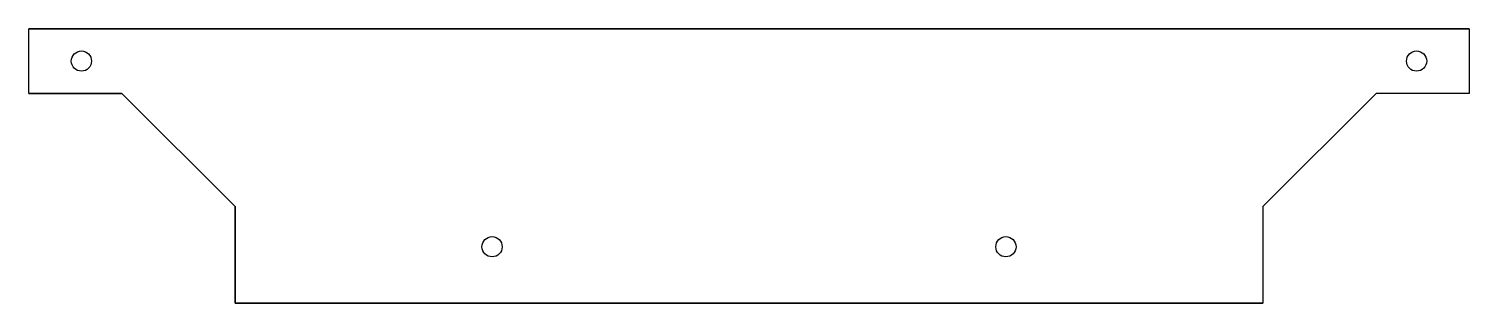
# Model space of a CAD drawing. Header units: millimetres. Extents: x -3 to 353, y 0 to 68.
import ezdxf

# ---------------------------------------------------------------- set-up
doc = ezdxf.new("R2010")
doc.units = ezdxf.units.MM
doc.layers.get('0').update_dxf_attribs({"linetype": 'CONTINUOUS'})

msp = doc.modelspace()

# ---------------------------------------------------------------- linework, layer by layer
for p, q in [((-3, 52), (-3, 68)), ((353, 68), (-3, 68)), ((353, 68), (353, 52)), ((-3, 52), (20, 52)), ((20, 52), (48, 24)), ((330, 52), (302, 24)), ((353, 52), (330, 52)), ((48, 24), (48, 0)), ((302, 24), (302, 0)), ((48, 0), (302, 0))]:
    msp.add_line(p, q)
msp.add_lwpolyline([(353, 68), (353, 52), (330, 52), (302, 24), (302, 0), (48, 0), (48, 24), (20, 52), (-3, 52), (-3, 68)], close=True)
for centre in [(10, 60), (10, 60), (340, 60), (340, 60), (111.5, 14), (111.5, 14), (238.5, 14), (238.5, 14)]:
    msp.add_circle(centre, 2.5)

doc.saveas('drawing.dxf')
